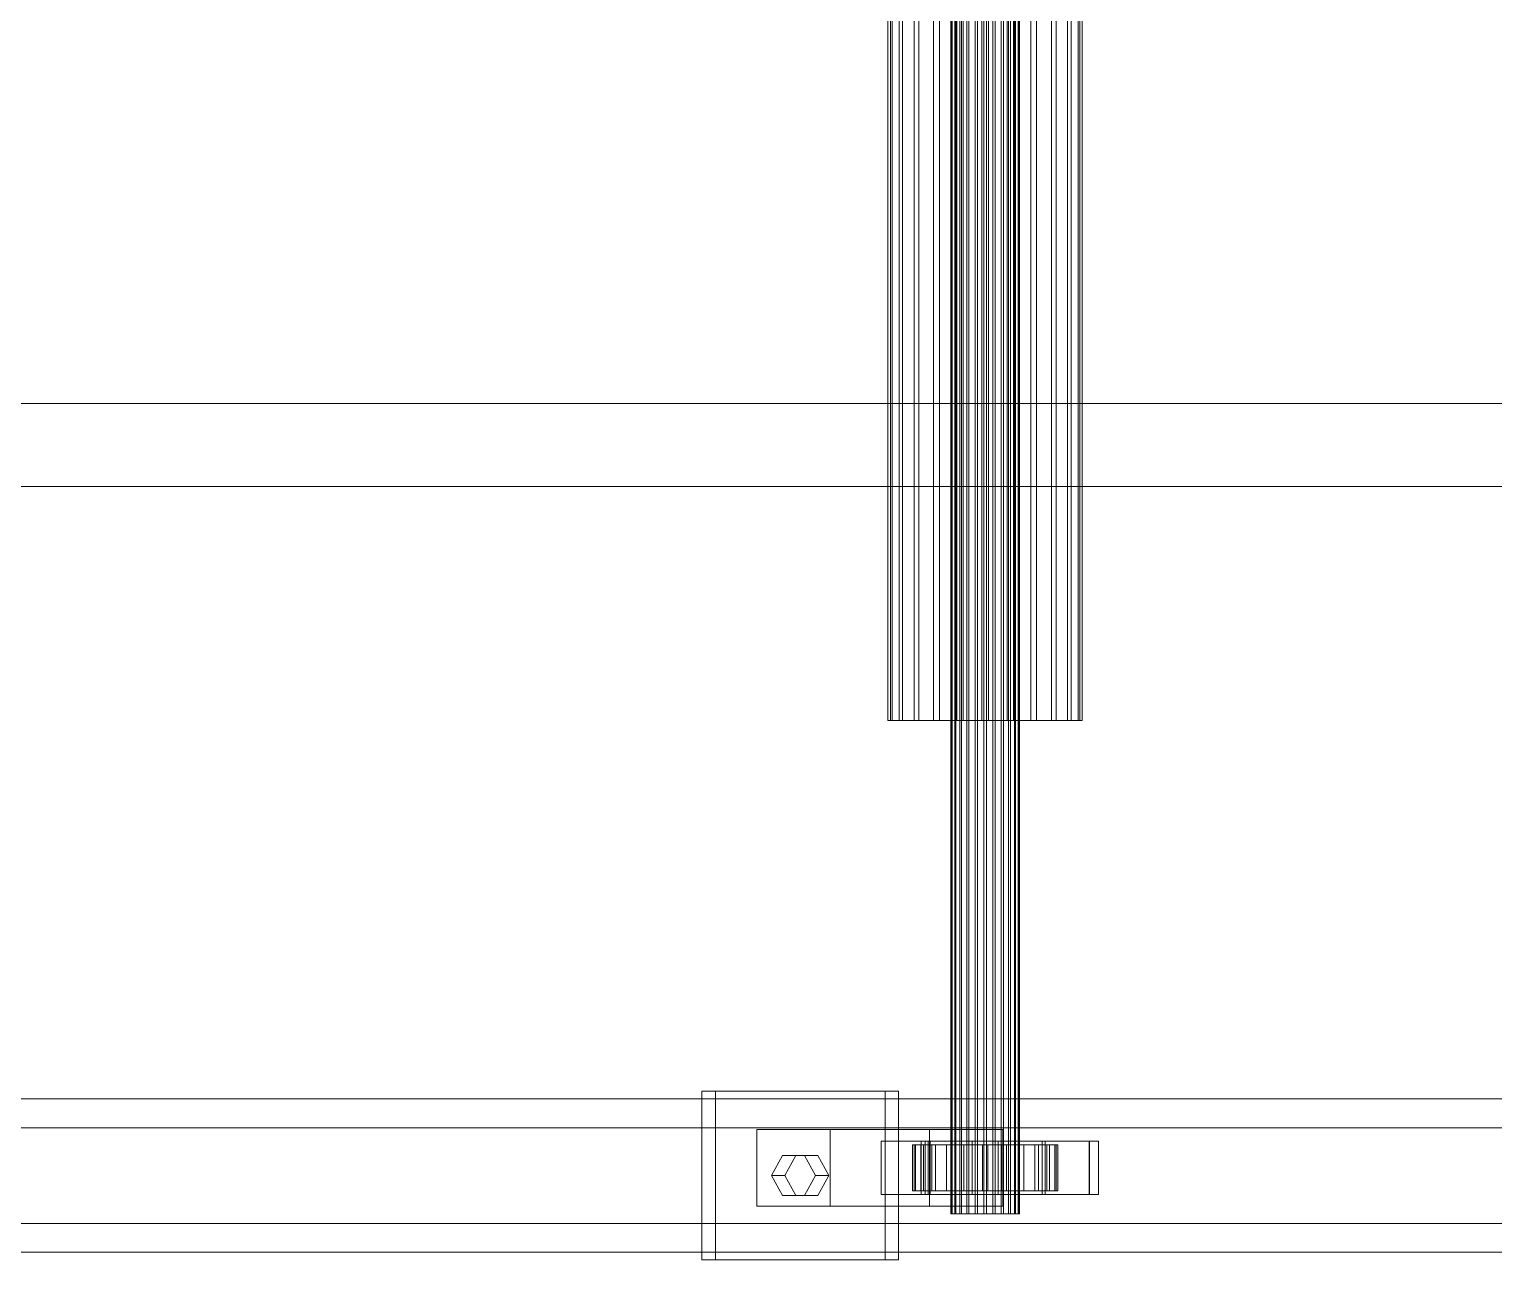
# Model space of a CAD drawing. Header units: millimetres. Extents: x -1970 to 59977, y -50268 to 6837.
# Drawn here: x 18541.3 to 18923.8, y -18452 to -18130.5 of the extents above; entities that cross this region are included whole.
import ezdxf

# ---------------------------------------------------------------- set-up
doc = ezdxf.new("R2010")
doc.units = ezdxf.units.MM
doc.layers.add('superior_C02', color=7, linetype='Continuous', lineweight=0)

msp = doc.modelspace()

# ---------------------------------------------------------------- linework, layer by layer
at = {"layer": 'superior_C02'}
for p, q in [((18781.944, -18440), (18781.944, -17560)), ((18782.17, -18440), (18782.17, -17560)), ((18782.332, -18440), (18782.332, -17560)), ((18782.993, -18440), (18782.993, -17560)), ((18783.306, -18440), (18783.306, -17560)), ((18784.357, -18440), (18784.357, -17560)), ((18784.8, -18440), (18784.8, -17560)), ((18786.17, -18440), (18786.17, -17560)), ((18786.713, -18440), (18786.713, -17560)), ((18788.308, -18440), (18788.308, -17560)), ((18788.913, -18440), (18788.913, -17560)), ((18790.626, -18440), (18790.626, -17560)), ((18791.252, -18440), (18791.252, -17560)), ((18792.964, -18440), (18792.964, -17560)), ((18793.569, -18440), (18793.569, -17560)), ((18795.165, -18440), (18795.165, -17560)), ((18795.707, -18440), (18795.707, -17560)), ((18797.078, -18440), (18797.078, -17560)), ((18797.52, -18440), (18797.52, -17560)), ((18798.572, -18440), (18798.572, -17560)), ((18798.885, -18440), (18798.885, -17560)), ((18799.546, -17560), (18799.546, -18440)), ((18799.708, -18440), (18799.708, -17560)), ((18799.933, -18440), (18799.933, -17560)), ((18765.554, -18311.15), (18765.554, -17688.85)), ((18766.19, -18311.15), (18766.19, -17688.85)), ((18766.648, -18311.15), (18766.648, -17688.85)), ((18768.513, -18311.15), (18768.513, -17688.85)), ((18769.397, -18311.15), (18769.397, -17688.85)), ((18772.364, -18311.15), (18772.364, -17688.85)), ((18773.614, -18311.15), (18773.614, -17688.85)), ((18777.481, -18311.15), (18777.481, -17688.85)), ((18779.012, -18311.15), (18779.012, -17688.85)), ((18783.515, -18311.15), (18783.515, -17688.85)), ((18785.222, -18311.15), (18785.222, -17688.85)), ((18790.055, -18311.15), (18790.055, -17688.85)), ((18791.822, -18311.15), (18791.822, -17688.85)), ((18796.655, -18311.15), (18796.655, -17688.85)), ((18798.362, -18311.15), (18798.362, -17688.85)), ((18802.866, -18311.15), (18802.866, -17688.85)), ((18804.396, -18311.15), (18804.396, -17688.85)), ((18808.264, -18311.15), (18808.264, -17688.85)), ((18809.513, -18311.15), (18809.513, -17688.85)), ((18812.481, -18311.15), (18812.481, -17688.85)), ((18813.364, -18311.15), (18813.364, -17688.85)), ((18815.23, -17688.85), (18815.23, -18311.15)), ((18815.687, -18311.15), (18815.687, -17688.85)), ((18816.323, -18311.15), (18816.323, -17688.85)), ((18992.635, -18228.298), (18054.936, -18228.298)), ((18056.68, -18228.298), (18994.379, -18228.298)), ((25411.088, -18250), (16335.427, -18250)), ((16336.897, -18250), (25412.557, -18250)), ((18766.648, -18311.15), (18765.554, -18311.15)), ((18765.554, -18311.15), (18766.19, -18311.15)), ((18766.19, -18311.15), (18768.513, -18311.15)), ((18769.397, -18311.15), (18766.648, -18311.15)), ((18768.513, -18311.15), (18772.364, -18311.15)), ((18773.614, -18311.15), (18769.397, -18311.15)), ((18772.364, -18311.15), (18777.481, -18311.15)), ((18779.012, -18311.15), (18773.614, -18311.15)), ((18777.481, -18311.15), (18783.515, -18311.15)), ((18785.222, -18311.15), (18779.012, -18311.15)), ((18783.515, -18311.15), (18790.055, -18311.15)), ((18791.822, -18311.15), (18785.222, -18311.15)), ((18790.055, -18311.15), (18796.655, -18311.15)), ((18798.362, -18311.15), (18791.822, -18311.15)), ((18796.655, -18311.15), (18802.866, -18311.15)), ((18804.396, -18311.15), (18798.362, -18311.15)), ((18802.866, -18311.15), (18808.264, -18311.15)), ((18809.513, -18311.15), (18804.396, -18311.15)), ((18808.264, -18311.15), (18812.481, -18311.15)), ((18813.364, -18311.15), (18809.513, -18311.15)), ((18812.481, -18311.15), (18815.23, -18311.15)), ((18815.687, -18311.15), (18813.364, -18311.15)), ((18815.23, -18311.15), (18816.323, -18311.15)), ((18816.323, -18311.15), (18815.687, -18311.15)), ((18764.802, -18408), (18716.985, -18408)), ((18716.985, -18408), (18716.985, -18452)), ((18720.492, -18408), (18716.985, -18408)), ((18720.492, -18452), (18720.492, -18408)), ((18720.492, -18408), (18768.309, -18408)), ((18764.802, -18452), (18764.802, -18408)), ((18764.802, -18408), (18768.309, -18408)), ((18768.309, -18408), (18768.309, -18452)), ((18959.893, -18410), (17812.288, -18410)), ((17823.979, -18410), (18971.583, -18410)), ((19013.962, -18410), (17866.357, -18410)), ((17880.971, -18410), (19028.575, -18410)), ((19019.182, -18417.5), (17816.047, -18417.5)), ((17820.22, -18417.5), (19023.355, -18417.5)), ((18750.457, -18418), (18731.33, -18418)), ((18731.33, -18418), (18731.33, -18438)), ((18776.407, -18418), (18731.33, -18418)), ((18750.457, -18438), (18750.457, -18418)), ((18750.457, -18418), (18795.534, -18418)), ((18776.407, -18438), (18776.407, -18418)), ((18776.407, -18418), (18795.534, -18418)), ((18795.534, -18418), (18795.534, -18438)), ((18775.238, -18421), (18763.762, -18421)), ((18763.762, -18421), (18763.762, -18435)), ((18776.037, -18421), (18763.762, -18421)), ((18772.426, -18422), (18771.95, -18422)), ((18771.95, -18422), (18781.944, -18422)), ((18771.95, -18434), (18771.95, -18422)), ((18771.95, -18422), (18772.768, -18422)), ((18774.164, -18422), (18772.426, -18422)), ((18772.426, -18422), (18782.17, -18422)), ((18772.426, -18434), (18772.426, -18422)), ((18772.768, -18422), (18782.332, -18422)), ((18772.768, -18434), (18772.768, -18422)), ((18772.768, -18422), (18774.825, -18422)), ((18777.045, -18422), (18774.164, -18422)), ((18774.164, -18422), (18782.993, -18422)), ((18774.164, -18434), (18774.164, -18422)), ((18818.195, -18421), (18774.204, -18421)), ((18774.204, -18421), (18774.204, -18435)), ((18776.542, -18421), (18774.204, -18421)), ((18774.825, -18422), (18783.306, -18422)), ((18774.825, -18434), (18774.825, -18422)), ((18774.825, -18422), (18777.979, -18422)), ((18775.238, -18435), (18775.238, -18421)), ((18775.238, -18421), (18787.513, -18421)), ((18776.037, -18435), (18776.037, -18421)), ((18776.037, -18421), (18787.513, -18421)), ((18776.542, -18435), (18776.542, -18421)), ((18776.542, -18421), (18820.533, -18421)), ((18780.872, -18422), (18777.045, -18422)), ((18777.045, -18422), (18784.357, -18422)), ((18777.045, -18434), (18777.045, -18422)), ((18777.979, -18422), (18784.8, -18422)), ((18777.979, -18434), (18777.979, -18422)), ((18777.979, -18422), (18782.017, -18422)), ((18785.386, -18422), (18780.872, -18422)), ((18780.872, -18422), (18786.17, -18422)), ((18780.872, -18434), (18780.872, -18422)), ((18781.944, -18422), (18782.17, -18422)), ((18781.944, -18422), (18781.944, -18434)), ((18782.332, -18422), (18781.944, -18422)), ((18782.017, -18422), (18786.713, -18422)), ((18782.017, -18434), (18782.017, -18422)), ((18782.017, -18422), (18786.663, -18422)), ((18782.17, -18422), (18782.993, -18422)), ((18782.17, -18422), (18782.17, -18434)), ((18782.332, -18422), (18782.332, -18434)), ((18783.306, -18422), (18782.332, -18422)), ((18782.993, -18422), (18784.357, -18422)), ((18782.993, -18422), (18782.993, -18434)), ((18783.306, -18422), (18783.306, -18434)), ((18784.8, -18422), (18783.306, -18422)), ((18784.357, -18422), (18786.17, -18422)), ((18784.357, -18422), (18784.357, -18434)), ((18784.8, -18422), (18784.8, -18434)), ((18786.713, -18422), (18784.8, -18422)), ((18790.278, -18422), (18785.386, -18422)), ((18785.386, -18422), (18788.308, -18422)), ((18785.386, -18434), (18785.386, -18422)), ((18786.17, -18422), (18788.308, -18422)), ((18786.17, -18422), (18786.17, -18434)), ((18786.663, -18422), (18788.913, -18422)), ((18786.663, -18434), (18786.663, -18422)), ((18786.663, -18422), (18791.6, -18422)), ((18786.713, -18422), (18786.713, -18434)), ((18788.913, -18422), (18786.713, -18422)), ((18787.513, -18421), (18787.513, -18435)), ((18788.308, -18422), (18790.626, -18422)), ((18788.308, -18422), (18788.308, -18434)), ((18788.913, -18422), (18788.913, -18434)), ((18791.252, -18422), (18788.913, -18422)), ((18795.215, -18422), (18790.278, -18422)), ((18790.278, -18422), (18790.626, -18422)), ((18790.278, -18434), (18790.278, -18422)), ((18790.626, -18422), (18792.964, -18422)), ((18790.626, -18422), (18790.626, -18434)), ((18791.6, -18422), (18791.252, -18422)), ((18791.252, -18422), (18791.252, -18434)), ((18793.569, -18422), (18791.252, -18422)), ((18791.6, -18434), (18791.6, -18422)), ((18791.6, -18422), (18796.492, -18422)), ((18795.215, -18422), (18792.964, -18422)), ((18792.964, -18422), (18795.165, -18422)), ((18792.964, -18422), (18792.964, -18434)), ((18796.492, -18422), (18793.569, -18422)), ((18793.569, -18422), (18793.569, -18434)), ((18795.707, -18422), (18793.569, -18422)), ((18805.841, -18421), (18794.365, -18421)), ((18794.365, -18421), (18794.365, -18435)), ((18806.64, -18421), (18794.365, -18421)), ((18799.861, -18422), (18795.165, -18422)), ((18795.165, -18422), (18797.078, -18422)), ((18795.165, -18422), (18795.165, -18434)), ((18799.861, -18422), (18795.215, -18422)), ((18795.215, -18434), (18795.215, -18422)), ((18801.005, -18422), (18795.707, -18422)), ((18795.707, -18422), (18795.707, -18434)), ((18797.52, -18422), (18795.707, -18422)), ((18796.492, -18434), (18796.492, -18422)), ((18796.492, -18422), (18801.005, -18422)), ((18803.898, -18422), (18797.078, -18422)), ((18797.078, -18422), (18798.572, -18422)), ((18797.078, -18422), (18797.078, -18434)), ((18804.833, -18422), (18797.52, -18422)), ((18797.52, -18422), (18797.52, -18434)), ((18798.885, -18422), (18797.52, -18422)), ((18807.053, -18422), (18798.572, -18422)), ((18798.572, -18422), (18799.546, -18422)), ((18798.572, -18422), (18798.572, -18434)), ((18807.714, -18422), (18798.885, -18422)), ((18798.885, -18422), (18798.885, -18434)), ((18799.708, -18422), (18798.885, -18422)), ((18799.546, -18422), (18809.109, -18422)), ((18799.546, -18434), (18799.546, -18422)), ((18799.546, -18422), (18799.933, -18422)), ((18809.451, -18422), (18799.708, -18422)), ((18799.708, -18422), (18799.708, -18434)), ((18799.933, -18422), (18799.708, -18422)), ((18803.898, -18422), (18799.861, -18422)), ((18799.861, -18434), (18799.861, -18422)), ((18809.927, -18422), (18799.933, -18422)), ((18799.933, -18422), (18799.933, -18434)), ((18801.005, -18434), (18801.005, -18422)), ((18801.005, -18422), (18804.833, -18422)), ((18807.053, -18422), (18803.898, -18422)), ((18803.898, -18434), (18803.898, -18422)), ((18804.833, -18434), (18804.833, -18422)), ((18804.833, -18422), (18807.714, -18422)), ((18805.841, -18435), (18805.841, -18421)), ((18805.841, -18421), (18818.116, -18421)), ((18806.64, -18435), (18806.64, -18421)), ((18806.64, -18421), (18818.116, -18421)), ((18809.109, -18422), (18807.053, -18422)), ((18807.053, -18434), (18807.053, -18422)), ((18807.714, -18434), (18807.714, -18422)), ((18807.714, -18422), (18809.451, -18422)), ((18809.109, -18422), (18809.109, -18434)), ((18809.927, -18422), (18809.109, -18422)), ((18809.451, -18434), (18809.451, -18422)), ((18809.451, -18422), (18809.927, -18422)), ((18809.927, -18434), (18809.927, -18422)), ((18818.116, -18421), (18818.116, -18435)), ((18818.195, -18435), (18818.195, -18421)), ((18818.195, -18421), (18820.533, -18421)), ((18820.533, -18421), (18820.533, -18435)), ((18735.155, -18430), (18738.024, -18424.804)), ((18738.024, -18424.804), (18743.762, -18424.804)), ((18741.532, -18424.804), (18738.024, -18424.804)), ((18741.532, -18424.804), (18738.663, -18430)), ((18747.27, -18424.804), (18741.532, -18424.804)), ((18743.762, -18424.804), (18746.631, -18430)), ((18747.27, -18424.804), (18743.762, -18424.804)), ((18750.139, -18430), (18747.27, -18424.804)), ((18738.024, -18435.196), (18735.155, -18430)), ((18735.155, -18430), (18738.663, -18430)), ((18738.663, -18430), (18741.532, -18435.196)), ((18746.631, -18430), (18743.762, -18435.196)), ((18750.139, -18430), (18746.631, -18430)), ((18747.27, -18435.196), (18750.139, -18430)), ((18781.944, -18434), (18771.95, -18434)), ((18771.95, -18434), (18772.426, -18434)), ((18772.768, -18434), (18771.95, -18434)), ((18782.17, -18434), (18772.426, -18434)), ((18772.426, -18434), (18774.164, -18434)), ((18782.332, -18434), (18772.768, -18434)), ((18774.825, -18434), (18772.768, -18434)), ((18782.993, -18434), (18774.164, -18434)), ((18774.164, -18434), (18777.045, -18434)), ((18783.306, -18434), (18774.825, -18434)), ((18777.979, -18434), (18774.825, -18434)), ((18784.357, -18434), (18777.045, -18434)), ((18777.045, -18434), (18780.872, -18434)), ((18784.8, -18434), (18777.979, -18434)), ((18782.017, -18434), (18777.979, -18434)), ((18786.17, -18434), (18780.872, -18434)), ((18780.872, -18434), (18785.386, -18434)), ((18782.17, -18434), (18781.944, -18434)), ((18781.944, -18434), (18782.332, -18434)), ((18786.713, -18434), (18782.017, -18434)), ((18786.663, -18434), (18782.017, -18434)), ((18782.993, -18434), (18782.17, -18434)), ((18782.332, -18434), (18783.306, -18434)), ((18784.357, -18434), (18782.993, -18434)), ((18783.306, -18434), (18784.8, -18434)), ((18786.17, -18434), (18784.357, -18434)), ((18784.8, -18434), (18786.713, -18434)), ((18788.308, -18434), (18785.386, -18434)), ((18785.386, -18434), (18790.278, -18434)), ((18788.308, -18434), (18786.17, -18434)), ((18788.913, -18434), (18786.663, -18434)), ((18791.6, -18434), (18786.663, -18434)), ((18786.713, -18434), (18788.913, -18434)), ((18790.626, -18434), (18788.308, -18434)), ((18788.913, -18434), (18791.252, -18434)), ((18790.626, -18434), (18790.278, -18434)), ((18790.278, -18434), (18795.215, -18434)), ((18792.964, -18434), (18790.626, -18434)), ((18791.252, -18434), (18791.6, -18434)), ((18791.252, -18434), (18793.569, -18434)), ((18796.492, -18434), (18791.6, -18434)), ((18795.165, -18434), (18792.964, -18434)), ((18792.964, -18434), (18795.215, -18434)), ((18793.569, -18434), (18796.492, -18434)), ((18793.569, -18434), (18795.707, -18434)), ((18797.078, -18434), (18795.165, -18434)), ((18795.165, -18434), (18799.861, -18434)), ((18795.215, -18434), (18799.861, -18434)), ((18795.707, -18434), (18801.005, -18434)), ((18795.707, -18434), (18797.52, -18434)), ((18801.005, -18434), (18796.492, -18434)), ((18798.572, -18434), (18797.078, -18434)), ((18797.078, -18434), (18803.898, -18434)), ((18797.52, -18434), (18804.833, -18434)), ((18797.52, -18434), (18798.885, -18434)), ((18799.546, -18434), (18798.572, -18434)), ((18798.572, -18434), (18807.053, -18434)), ((18798.885, -18434), (18807.714, -18434)), ((18798.885, -18434), (18799.708, -18434)), ((18809.109, -18434), (18799.546, -18434)), ((18799.933, -18434), (18799.546, -18434)), ((18799.708, -18434), (18809.451, -18434)), ((18799.708, -18434), (18799.933, -18434)), ((18799.861, -18434), (18803.898, -18434)), ((18799.933, -18434), (18809.927, -18434)), ((18804.833, -18434), (18801.005, -18434)), ((18803.898, -18434), (18807.053, -18434)), ((18807.714, -18434), (18804.833, -18434)), ((18807.053, -18434), (18809.109, -18434)), ((18809.451, -18434), (18807.714, -18434)), ((18809.109, -18434), (18809.927, -18434)), ((18809.927, -18434), (18809.451, -18434)), ((18731.33, -18438), (18750.457, -18438)), ((18731.33, -18438), (18776.407, -18438)), ((18743.762, -18435.196), (18738.024, -18435.196)), ((18741.532, -18435.196), (18738.024, -18435.196)), ((18741.532, -18435.196), (18747.27, -18435.196)), ((18747.27, -18435.196), (18743.762, -18435.196)), ((18795.534, -18438), (18750.457, -18438)), ((18763.762, -18435), (18775.238, -18435)), ((18763.762, -18435), (18776.037, -18435)), ((18774.204, -18435), (18818.195, -18435)), ((18774.204, -18435), (18776.542, -18435)), ((18787.513, -18435), (18775.238, -18435)), ((18787.513, -18435), (18776.037, -18435)), ((18795.534, -18438), (18776.407, -18438)), ((18820.533, -18435), (18776.542, -18435)), ((18794.365, -18435), (18805.841, -18435)), ((18794.365, -18435), (18806.64, -18435)), ((18818.116, -18435), (18805.841, -18435)), ((18818.116, -18435), (18806.64, -18435)), ((18820.533, -18435), (18818.195, -18435)), ((17816.047, -18442.5), (19019.182, -18442.5)), ((17820.22, -18442.5), (19023.355, -18442.5)), ((18782.332, -18440), (18781.944, -18440)), ((18781.944, -18440), (18782.17, -18440)), ((18782.17, -18440), (18782.993, -18440)), ((18783.306, -18440), (18782.332, -18440)), ((18782.993, -18440), (18784.357, -18440)), ((18784.8, -18440), (18783.306, -18440)), ((18784.357, -18440), (18786.17, -18440)), ((18786.713, -18440), (18784.8, -18440)), ((18786.17, -18440), (18788.308, -18440)), ((18788.913, -18440), (18786.713, -18440)), ((18788.308, -18440), (18790.626, -18440)), ((18791.252, -18440), (18788.913, -18440)), ((18790.626, -18440), (18792.964, -18440)), ((18793.569, -18440), (18791.252, -18440)), ((18792.964, -18440), (18795.165, -18440)), ((18795.707, -18440), (18793.569, -18440)), ((18795.165, -18440), (18797.078, -18440)), ((18797.52, -18440), (18795.707, -18440)), ((18797.078, -18440), (18798.572, -18440)), ((18798.885, -18440), (18797.52, -18440)), ((18798.572, -18440), (18799.546, -18440)), ((18799.708, -18440), (18798.885, -18440)), ((18799.546, -18440), (18799.933, -18440)), ((18799.933, -18440), (18799.708, -18440)), ((17812.288, -18450), (18959.893, -18450)), ((17823.979, -18450), (18971.583, -18450)), ((17866.357, -18450), (19013.962, -18450)), ((17880.971, -18450), (19028.575, -18450)), ((18716.985, -18452), (18764.802, -18452)), ((18716.985, -18452), (18720.492, -18452)), ((18768.309, -18452), (18720.492, -18452)), ((18768.309, -18452), (18764.802, -18452))]:
    msp.add_line(p, q, dxfattribs=at)

doc.saveas('drawing.dxf')
